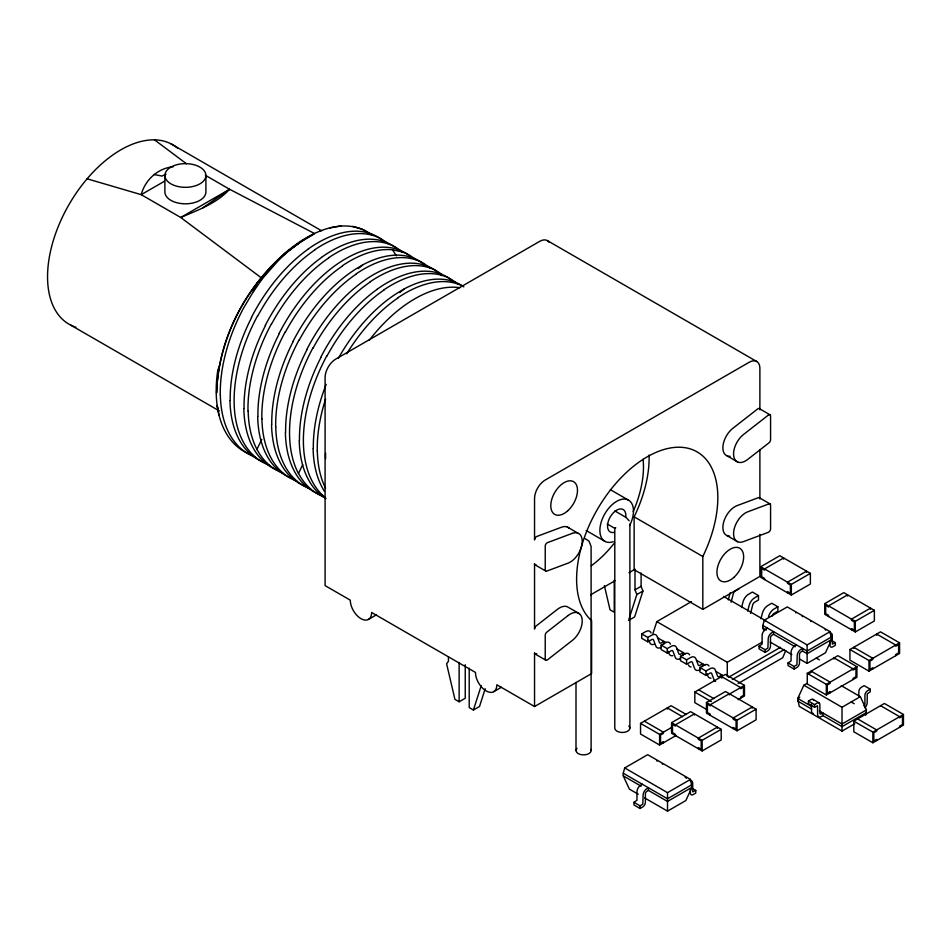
<?xml version="1.0" encoding="UTF-8"?>
<svg xmlns="http://www.w3.org/2000/svg" width="951" height="951" viewBox="0 0 951 951"><rect width="100%" height="100%" fill="white"/><g stroke="black" fill="none" stroke-linecap="round" stroke-linejoin="round"><path stroke-width="1.43" d="M575.997 750.517L576.009 682.438M217.042 387.449L217.304 379.52M217.72 373.232L218.124 369.582M220.287 394.998A126.376 73.94 -61.7 0 1 243.468 308.255L253.335 291.66L270.524 267.1L288.533 251.1L300.635 241.839L314.02 233.958C257.317 264.913 218.611 328.238 216.626 392.894C218.017 339.769 245.108 288.438 284.563 253.537C307.007 233.684 343.561 214.165 371.615 234.719L362.307 229.143L352.643 226.386M217.743 370.593C215.544 385.357 215.449 400.573 219.003 415.135A126.376 75.355 -60.7 0 0 242.838 450.715A126.376 75.355 -59.3 0 0 253.37 455.517M218.1 370.985L218.908 366.349M728.288 599.891L729.738 594.268A8.25 4.767 -60 0 1 730.249 592.723M731.129 602.197L733.411 593.4A2.841 1.64 -60 0 1 735.028 591.165L739.105 588.788M741.566 607.558L743.016 601.935A8.25 4.767 -60 0 1 748.508 594.28L752.396 592.045L758.494 595.576L758.494 599.974L754.416 602.352A2.841 1.64 -60 0 0 752.8 604.598L750.517 613.395M747.676 611.077L749.126 605.454A8.25 4.767 -60 0 1 754.618 597.81L758.494 595.576M760.955 618.744L762.405 613.122A8.25 4.767 -60 0 1 767.897 605.478L771.784 603.243L777.882 606.762L777.882 611.172L773.805 613.55A2.841 1.64 -60 0 0 772.188 615.784L772.081 616.165M638.264 794.24L629.36 789.104L623.25 775.873L623.25 773.234L624.712 767.944L647.679 754.69L690.485 779.404L691.948 787.333L685.849 800.552L667.519 811.132L644.623 797.913M764.069 630.763L762.845 628.124L762.845 625.473L764.307 620.183L787.273 606.928L830.08 631.642L831.543 639.583L825.444 652.802L807.126 663.382L799.482 658.972M865.719 715.188L866.444 709.898L860.334 696.679L841.255 685.659M469.212 668.232L469.212 707.592L473.408 710.017L481.289 685.481M485.2 688.762L479.518 706.498L473.408 710.017M628.956 619.101L636.837 594.565L635.006 589.846L635.006 569.126M641.105 573.001L641.105 586.315L642.935 591.035L634.614 616.949L628.516 620.468M652.909 633.521L656.82 621.621L691.472 601.614M785.788 650.484L782.697 657.759L738.095 683.507M253.335 291.66L257.448 282.72L264.533 276.159L284.563 253.537L300.635 241.839M807.518 683.103L803.857 685.219L797.746 698.438L799.209 706.367L842.015 731.093L854.783 723.723M256.865 449.466L261.798 439.41M302.751 464.694L298.436 473.467A126.376 75.355 -60.7 0 1 289.556 434.999A126.376 73.94 -61.7 0 1 312.879 347.995M314.282 233.411L229.595 189.273C216.697 203.419 197.939 210.1 180.738 217.482L141.212 194.658L87.112 178.8M173.237 166.758C157.914 168.089 145.051 179.953 141.212 194.658L164.368 181.308M358.265 268.586L362.616 264.925A126.376 70.529 -60.7 0 1 419.902 261.311A126.376 70.529 -59.3 0 1 424.526 264.663M399.824 292.587L404.187 288.926A126.376 70.529 -60.7 0 1 461.473 285.312A126.376 70.529 -59.3 0 1 463.826 286.905M202.753 207.877L229.583 189.273L205.368 175.281M615.689 527.829L614.798 528.34L607.285 524.013M229.583 189.273L180.726 217.482L260.883 277.502M368.524 619.41L376.216 614.964M615.535 527.924L614.798 528.34L614.774 728.133A7.56 4.363 0 0 0 624.284 732.341A7.56 4.363 0 0 0 628.873 725.946M590.654 594.815L614.952 580.788M629.015 572.668L634.127 569.72L702.825 609.389L759.885 576.437L759.885 534.319M635.006 589.846L641.105 586.315M636.837 594.565L642.935 591.035M448.444 656.796L448.444 661.23L446.613 663.846L454.935 699.354L459.131 701.779L465.241 698.248L465.241 664.725M493.712 691.686L501.403 687.24M661.183 647.346L660.672 647.607A8.274 4.779 -60 0 1 655.988 646.478L653.503 639.892A2.841 1.64 -60 0 0 651.899 639.5L647.821 641.842L641.711 638.323L641.711 633.913L645.586 631.678A8.25 4.767 -60 0 1 651.078 632.974M760.741 566.725L779.796 555.729L810.383 573.382L810.383 584.021L791.339 595.017L760.741 577.352L760.741 566.725L791.339 584.389L810.383 573.382M641.711 633.913L647.821 637.432L651.697 635.197A8.25 4.767 -60 0 1 657.189 636.504L659.364 642.424A2.865 1.652 -60 0 0 661.278 642.888L663.846 641.402L663.846 644.338M548.989 242.16A15.109 8.725 -60 0 0 539.74 241.328L335.774 359.086A15.109 8.725 -60 0 0 325.087 377.595L325.087 585.614L350.277 600.152A15.109 8.725 60 0 0 360.964 618.661A15.109 8.725 60 0 0 371.651 612.492L475.464 672.428A15.121 8.725 60 0 0 486.151 690.937A15.121 8.725 60 0 0 496.838 684.768L534.545 706.534L591.605 673.593L591.605 620.706A99.855 57.654 -60 0 1 599.344 506.063A99.855 57.654 -60 0 1 695.074 450.798A99.855 57.654 -60 0 1 702.825 556.501L702.825 609.389M680.571 658.544L680.06 658.805A8.274 4.779 -60 0 1 675.376 657.664L672.892 651.078A2.841 1.64 -60 0 0 671.287 650.698L667.21 653.04L661.1 649.509L661.1 645.111L664.975 642.864A8.25 4.767 -60 0 1 670.467 644.172M661.1 645.111L667.21 648.63L671.085 646.395A8.25 4.767 -60 0 1 676.577 647.702L678.752 653.622A2.865 1.652 -60 0 0 680.666 654.086L683.234 652.6L683.234 655.536M699.96 669.742L699.449 670.003A8.274 4.779 -60 0 1 694.765 668.862L692.28 662.276A2.841 1.64 -60 0 0 690.676 661.896L686.586 664.226L680.488 660.707L680.488 656.297L684.363 654.062A8.25 4.767 -60 0 1 689.63 654.859M777.882 606.762L774.007 609.009A8.25 4.767 -60 0 0 768.515 616.652M680.488 656.297L686.586 659.828L690.474 657.581A8.25 4.767 -60 0 1 695.966 658.888L698.141 664.808A2.865 1.652 -60 0 0 700.055 665.272L702.623 663.786L702.623 666.734M767.433 628.124L765.4 629.324A5.409 3.115 -60 0 0 762.108 635.018L762.072 644.112L759.029 646.193L759.029 648.832L765.139 652.362L767.814 650.817A3.78 2.187 -60 0 0 770.476 646.193L770.476 637.812A2.164 1.248 -60 0 1 772.01 635.173L773.532 634.293L795.167 646.775M715.58 681.427A8.274 4.779 -60 0 1 714.153 680.06L711.669 673.474A2.841 1.64 -60 0 0 710.064 673.082L705.975 675.424L699.877 671.905L699.877 667.495L703.752 665.26A8.25 4.767 -60 0 1 709.018 666.057M699.877 667.495L705.975 671.014L709.862 668.779A8.25 4.767 -60 0 1 715.354 670.086L717.529 676.006A2.865 1.652 -60 0 0 719.443 676.47L722.011 674.984L722.011 677.92M824.719 603.659L843.775 592.663L874.373 610.328L874.373 620.955L855.318 631.951L824.719 614.298L824.719 603.659L855.318 621.324L874.373 610.328M656.82 621.621L727.277 662.288L761.929 642.282M759.029 646.193L765.139 649.711L767.909 648.095L768.218 638.549A5.409 3.115 -60 0 1 771.511 632.843L773.532 631.642L773.532 634.293M676.161 735.444L659.59 745.013L640.534 734.006L640.534 723.378L671.121 705.725L686.372 714.522M707.52 710.005L694.824 702.67L694.824 692.043L725.411 674.378L744.467 685.374L744.467 696.001L738.095 699.686M728.549 677.29L780.486 647.31M732.341 679.513L784.278 649.521M796.439 644.861L794.406 646.074A5.409 3.115 -60 0 0 791.113 651.768L791.054 660.921L788.034 662.93L788.034 665.581L794.144 669.1L796.819 667.566A3.78 2.187 -60 0 0 799.482 662.93L799.482 654.561A2.164 1.248 -60 0 1 801.015 651.922L802.537 651.031L807.126 653.682L831.543 639.583M671.561 722.665L690.604 711.657L721.203 729.322L721.203 739.949L702.147 750.957L671.561 733.292L671.561 722.665L702.147 740.318L721.203 729.322M706.45 702.516L725.506 691.508L756.104 709.173L756.104 719.8L737.049 730.808L706.45 713.143L706.45 702.516L737.049 720.169L756.104 709.173M764.307 620.183L807.126 644.909L830.08 631.642M640.534 723.378L659.59 734.386L672.333 727.028M729.167 694.206L744.467 685.374M831.543 636.932L807.126 651.031L762.845 625.473M788.034 662.93L794.144 666.461L796.914 664.844L797.223 655.287A5.409 3.115 -60 0 1 800.516 649.592L802.537 648.392L802.537 651.031M830.021 641.117L830.021 645.313A3.78 2.187 -60 0 0 832.696 646.846L835.358 645.313L835.358 642.662L832.339 644.136L832.28 635.054A5.409 3.115 -60 0 0 829.961 632.89M807.268 673.356L837.867 655.691L856.922 666.687L856.922 677.326L826.324 694.979L807.268 683.983L807.268 673.356L826.324 684.351L856.922 666.687M849.932 649.497L880.519 631.844L899.575 642.84L899.575 653.468L868.976 671.133L849.932 660.137L849.932 649.497L868.976 660.505L899.575 642.84M808.231 673.986L811.096 672.321L811.096 671.144L830.152 682.14L830.152 683.329L827.287 684.982L827.287 693.255L830.152 691.591L830.152 692.78M642.329 784.254L640.308 785.455A5.409 3.115 -60 0 0 637.015 791.149L636.956 800.302L633.937 802.323L633.937 804.962L640.047 808.493L642.721 806.947A3.78 2.187 -60 0 0 645.384 802.323L645.384 793.942A2.164 1.248 -60 0 1 646.918 791.303L648.439 790.424L667.519 801.443L691.948 787.333M799.779 697.261L797.746 698.438L811.738 706.522M866.444 712.537L842.015 726.647L822.936 715.627L820.915 716.769A5.409 3.115 -60 0 1 817.622 714.867L817.539 705.749L814.543 707.259L808.433 703.728L808.433 701.077L811.108 699.544A3.78 2.187 -60 0 1 813.687 700.34M808.433 701.077L814.543 704.608L817.206 703.062A3.78 2.187 -60 0 1 819.881 704.608L819.881 712.977A2.164 1.248 -60 0 0 821.414 713.868L822.936 712.977L822.936 715.627M633.937 802.323L640.047 805.842L642.817 804.225L643.126 794.679A5.409 3.115 -60 0 1 646.418 788.973L648.439 787.773L648.439 790.424M624.712 767.944L667.519 792.658L690.485 779.404M691.948 784.694L667.519 798.792L623.25 773.234M864.851 707.841A5.409 3.115 -60 0 0 867.181 703.003L867.241 693.85L870.26 691.829L870.26 689.19L867.585 690.723A3.78 2.187 -60 0 0 864.923 695.359L864.923 703.728A2.164 1.248 -60 0 1 863.972 705.904M690.426 788.878L690.426 793.063A3.78 2.187 -60 0 0 693.101 794.608L695.763 793.063L695.763 790.424L692.744 791.886L692.685 782.816A5.409 3.115 -60 0 0 689.891 780.735M803.857 685.219L842.015 707.259L860.334 696.679M866.444 709.898L842.015 723.996L819.275 710.872M853.808 721.143L884.394 703.478L903.45 714.486L903.45 725.114L872.863 742.767L853.808 731.771L853.808 721.143L872.863 732.139L903.45 714.486M166.045 174.176L162.039 176.066L154.014 174.508M319.857 231.105L321.866 230.487M329.569 227.967L340.933 225.958M342.455 265.709A126.376 70.529 -60.7 0 1 392.573 249.816L402.546 252.027A126.376 70.517 -59.3 0 1 415.432 259.564M547.3 240.579L756.746 361.511M759.195 408.538L769.882 414.707M727.17 455.921L737.857 462.091M170.847 143.744L320.737 230.285M759.243 497.694L769.93 503.864M726.861 535.52L737.548 541.69M610.328 489.67L628.147 499.953M649.081 455.125A99.855 57.654 -60 0 1 634.127 516.833L702.825 556.501M614.845 510.949L626.103 517.451L629.17 520.803M832.315 640.903L835.358 642.662M723.545 596.408L765.817 620.813M816.279 658.092L819.334 659.851M870.26 689.19L864.15 685.659L861.487 687.204A3.78 2.187 -60 0 0 858.812 691.829L858.812 696.013M762.845 628.124L766.28 630.109M586.137 530.503L605.216 541.523M770.227 642.08L791.85 654.561M880.578 705.69L899.622 716.685L899.622 717.874L902.499 716.21L902.499 724.484L899.622 726.136L899.622 727.313M567.248 526.973L577.935 533.142M584.829 538.397L589.002 541.155L591.106 546.385L591.106 750.517M851.181 701.969L854.236 703.728M857.636 718.932L876.679 729.94L876.679 731.117L873.814 732.769L873.814 741.043L876.679 739.379L876.679 740.567M812.998 699.354L819.096 702.884M797.746 701.089L811.738 709.161M535.175 564.93L545.862 571.099M657.438 637.705L665.95 642.626M676.827 648.891L685.398 653.848M696.512 660.267L705.036 665.189M715.901 671.454L722.011 674.984M579.421 613.728L568.734 607.558A17.011 9.819 -60 0 0 557.429 609.341L536.126 625.984A2.698 1.557 -60 0 0 534.545 629.063L534.545 563.658A2.698 1.557 -60 0 0 536.126 564.918M70.814 325.171L219.419 410.975M698.64 689.832L713.892 698.628M694.824 692.043L711.336 701.576M682.545 716.733L667.305 707.924L667.305 709.113M535.235 654.086L545.922 660.256M644.362 721.179L663.406 732.175L663.406 733.352L660.541 735.016L660.541 743.278L663.406 741.625L663.406 742.802M692.708 788.652L695.763 790.424M623.25 775.873L641.129 786.192M154.537 139.868L186.515 163.798M392.573 249.804L396.353 255.831M688.465 664.915L688.655 665.343A8.274 4.779 -60 0 0 691.068 666.948M706.985 673.736L708.043 676.53A8.274 4.779 -60 0 0 710.991 678.146M668.208 651.352L669.266 654.145A8.274 4.779 -60 0 0 672.785 655.679M648.82 640.154L649.878 642.947A8.274 4.779 -60 0 0 653.979 644.326M604.384 585.65L610.043 609.805L614.239 612.23L614.239 580.158M217.137 405.518L219.003 415.135M217.185 405.554L217.684 408.11M895.747 655.679L895.747 654.502L898.612 652.838L898.612 644.576L895.747 646.228L895.747 645.051L876.691 634.044L876.691 635.232M872.804 668.922L872.804 667.745L869.939 669.397L869.939 661.135L872.804 659.471L872.804 658.294L853.748 647.298L853.748 648.475M872.863 732.139L872.863 742.767M870.545 609.294L870.545 608.117L851.49 619.113L851.49 620.302L854.355 621.954L854.355 630.216L851.49 628.563L851.49 629.752M868.976 660.505L868.976 671.133M855.318 621.324L855.318 631.951M853.095 679.525L853.095 678.348L855.959 676.696L855.959 668.422L853.095 670.075L853.095 668.898L834.039 657.902L834.039 659.079M847.603 596.051L847.603 594.874L828.547 605.87L828.547 607.047L825.682 605.395L825.682 613.668L828.547 615.321L828.547 616.498M842.015 707.259L842.015 731.093M826.324 684.351L826.324 694.979M814.543 704.608L814.543 707.259M811.488 703.883L811.512 711.336A5.409 3.115 -60 0 0 813.39 713.5M807.126 644.909L807.126 663.382M806.567 572.359L806.567 571.182L787.511 582.178L787.511 583.355L790.376 585.02L790.376 593.281L787.511 591.629L787.511 592.806M794.144 666.461L794.144 669.1M791.339 584.389L791.339 595.017M783.624 559.117L783.624 557.928L764.568 568.936L764.568 570.113L761.703 568.46L761.703 576.722L764.568 578.374L764.568 579.563M765.139 649.711L765.139 652.362M759.885 409.833L759.885 368.429A15.109 8.725 -60 0 0 749.198 362.26L545.232 480.017A15.109 8.725 -60 0 0 534.545 498.526L534.545 539.93A2.698 1.557 -60 0 1 536.792 536.471L561.613 527.187A17.011 9.819 -60 0 1 569.376 528.423M759.885 449.55L759.885 498.966A2.698 1.557 -60 0 0 758.304 497.706L736.989 505.67A17.011 9.819 -60 0 0 723.473 522.86A17.011 9.819 -60 0 0 729.631 536.079M752.277 708.15L752.277 706.962L733.221 717.969L733.221 719.146L736.086 720.799L736.086 729.072L733.221 727.408L733.221 728.597M740.639 698.212L740.639 697.035L743.516 695.383L743.516 687.109L740.639 688.762L740.639 687.585L721.595 676.589L721.595 677.766M737.049 720.169L737.049 730.808M729.334 694.896L729.334 693.719L710.278 704.715L710.278 705.904L707.413 704.239L707.413 712.513L710.278 714.165L710.278 715.354M727.277 662.288L727.277 676.601M717.375 728.3L717.375 727.111L698.319 738.119L698.319 739.296L701.196 740.948L701.196 749.222L698.319 747.557L698.319 748.746M705.975 671.014L705.975 675.424M702.147 740.318L702.147 750.957M694.432 715.045L694.432 713.868L675.376 724.864L675.376 726.053L672.512 724.389L672.512 732.662L675.376 734.315L675.376 735.492M686.586 659.828L686.586 664.226M682.925 652.422L682.925 655.358M667.519 792.658L667.519 811.132M667.21 648.63L667.21 653.04M659.59 734.386L659.59 745.013M647.821 637.432L647.821 641.842M640.047 805.842L640.047 808.493M634.127 516.833L634.127 569.72M629.883 524.001L629.883 728.133M534.545 706.534L534.545 652.79A2.698 1.557 -60 0 0 536.792 653.67M459.131 662.419L459.131 701.779M205.915 175.471A20.506 11.84 0 0 1 175.15 185.73A20.506 11.84 0 0 1 175.15 165.224A20.506 11.84 0 0 1 205.915 175.471L205.915 191.971A20.506 11.84 0 0 1 185.409 203.811A20.506 11.84 0 0 1 164.892 191.971L164.892 175.471M75.89 327.239A103.635 59.83 -60 0 1 68.424 205.571A103.635 59.83 -60 0 1 177.671 148.237M643.102 459.285A84.96 49.048 -60 0 1 633.211 511.531M614.548 542.855A84.96 49.048 -60 0 1 591.237 565.774M730.142 456.325A17.011 9.819 -60 0 1 722.962 446.102A17.011 9.819 -60 0 1 732.817 428.342L757.638 408.966A2.698 1.557 -60 0 1 759.801 409.251M457.954 284.04A126.376 70.517 -59.3 0 1 462.982 286.203M397.875 297.758A126.376 70.505 -60.6 0 1 457.942 284.04M338.485 358.087A126.376 71.812 -61.6 0 1 404.175 289.068M346.711 353.82A126.376 71.634 -61.5 0 1 397.898 297.984M313.331 448.456A126.376 73.512 -61.7 0 1 326.193 384.394M317.265 450.988A126.376 73.94 -61.7 0 1 325.611 398.992M324.505 491.382A126.376 75.355 -60.7 0 1 313.105 448.587M325.575 488.267A126.376 75.355 -60.7 0 1 317.325 450.952M459.832 287.713A126.376 70.505 -60.6 0 0 409.156 302.299A126.376 71.943 -61.6 0 0 369.214 340.292M325.587 458.691A126.305 72.918 -60 0 1 325.587 453.045M255.165 457.11A126.376 75.355 -60.7 0 1 220.347 394.962M387.723 243.575A126.376 70.517 -59.3 0 0 374.825 236.038A126.376 70.505 -60.6 0 0 314.757 249.768M381.85 239.771A126.376 70.529 -59.3 0 0 378.343 237.322A126.376 70.529 -60.7 0 0 307.684 249.376M257.662 316.112A126.376 71.634 -61.5 0 1 314.769 249.994M251.397 317.456A126.376 71.812 -61.6 0 1 307.684 249.459M257.459 316.005A126.376 73.94 -61.7 0 0 234.136 402.998A126.376 75.355 -60.7 0 0 269.026 465.11M230.201 400.466A126.376 73.512 -61.7 0 1 251.611 317.563M229.976 400.597A126.376 75.355 -60.7 0 0 256.687 458.715A126.376 75.355 -59.3 0 0 267.219 463.517M402.594 252.49A126.376 70.517 -59.3 0 0 388.686 244.038A126.376 70.505 -60.6 0 0 328.606 257.769M397.898 249.614A126.376 70.529 -59.3 0 0 392.192 245.322A126.376 70.529 -60.7 0 0 321.533 257.376M271.51 324.113A126.376 71.634 -61.5 0 1 328.618 257.983M265.258 325.456A126.376 71.812 -61.6 0 1 321.545 257.448M247.997 410.998A126.376 73.94 -61.7 0 1 271.32 324.006M244.05 408.466A126.376 73.512 -61.7 0 1 265.472 325.563M243.836 408.597A126.376 75.355 -60.7 0 0 270.548 466.715A126.376 75.355 -59.3 0 0 279.689 471.054M282.863 473.123A126.376 75.355 -60.7 0 1 248.175 411.117M409.548 255.76A126.376 70.529 -59.3 0 0 406.053 253.311A126.376 70.529 -60.7 0 0 335.394 265.377A126.376 71.812 -61.6 0 0 279.107 333.456M285.371 332.101A126.376 71.634 -61.5 0 1 342.479 265.983M261.846 418.999A126.376 73.94 -61.7 0 1 285.169 331.994M257.911 416.467A126.376 73.512 -61.7 0 1 279.321 333.563M257.685 416.597A126.376 75.355 -60.7 0 0 284.397 474.704A126.376 75.355 -59.3 0 0 294.941 479.494M296.736 481.111A126.376 75.355 -60.7 0 1 261.917 418.963M430.304 268.491A126.376 70.517 -59.3 0 0 416.383 260.039A126.376 70.505 -60.6 0 0 356.316 273.769M292.967 341.457A126.376 71.812 -61.6 0 1 362.616 265.067M299.22 340.101A126.376 71.634 -61.5 0 1 356.328 273.983M275.695 426.999A126.376 73.94 -61.7 0 1 299.03 339.994M271.76 424.467A126.376 73.512 -61.7 0 1 293.17 341.552M298.245 482.704A126.376 75.355 -60.7 0 1 271.546 424.598M310.585 489.099A126.376 75.355 -60.7 0 1 275.766 426.951M442.096 274.684A126.376 70.529 -59.3 0 0 430.244 268.039A126.376 70.505 -60.6 0 0 370.165 281.769M436.117 270.904A126.376 70.529 -59.3 0 0 433.763 269.311A126.376 70.517 -60.7 0 0 363.104 281.377A126.376 71.812 -61.6 0 0 306.816 349.457M439.457 273.615A126.376 70.529 -59.3 0 1 441.537 275.624M313.081 348.102A126.376 71.634 -61.5 0 1 370.189 281.983M285.621 432.455A126.376 73.5 -61.7 0 1 307.03 349.552M285.395 432.598A126.376 75.355 -60.7 0 0 312.106 490.704A126.376 75.355 -59.3 0 0 322.639 495.507M456.991 283.564A126.376 70.529 -59.3 0 0 444.093 276.04A126.376 70.505 -60.6 0 0 384.026 289.77M452.224 280.664A126.376 70.529 -59.3 0 0 447.612 277.312A126.376 70.517 -60.7 0 0 376.953 289.377M326.93 356.102A126.376 71.634 -61.5 0 1 384.038 289.984M320.665 357.457A126.376 71.812 -61.6 0 1 376.965 289.449M326.728 355.995A126.376 73.94 -61.7 0 0 303.405 442.988A126.376 75.355 -60.7 0 0 325.646 497.932M299.47 440.456A126.376 73.5 -61.7 0 1 320.891 357.552M325.955 498.704A126.376 75.355 -60.7 0 1 299.244 440.598M307.399 487.055A126.376 75.355 -59.3 0 1 298.257 482.704M324.434 497.123A126.376 75.355 -60.7 0 1 298.519 473.372M590.856 749.388A7.56 4.363 0 0 1 582.571 754.844A7.56 4.363 0 0 1 577.007 748.342M614.18 532.358A12.957 7.477 -60 0 1 607.796 523.288A12.957 7.477 -60 0 1 618.637 509.272A12.957 7.477 -60 0 1 625.687 517.487M613.264 541.69A23.751 13.706 -60 0 1 600.984 522.884A23.751 13.706 -60 0 1 625.08 499.097A23.751 13.706 -60 0 1 629.705 525.451M662.217 763.986A5.409 3.115 -60 0 1 662.597 764.14M656.82 760.859A5.409 3.115 -60 0 1 657.093 761.18M686.099 777.93A5.409 3.115 -60 0 1 686.325 778.322M685.112 777.205A5.409 3.115 -60 0 1 685.493 777.371M802.192 616.391A5.409 3.115 -60 0 1 802.513 616.628M795.702 612.706A5.409 3.115 -60 0 1 796.082 612.86M825.088 629.61A5.409 3.115 -60 0 1 825.694 630.168M810.585 621.241A5.409 3.115 -60 0 1 810.918 621.478M768.325 415.135L743.504 434.512A17.011 9.819 -60 0 0 733.744 456.242A17.011 9.819 -60 0 0 747.676 459.464L768.99 442.821A2.698 1.557 -60 0 0 770.572 439.742L770.572 416.003A2.698 1.557 -60 0 0 768.325 415.135M568.116 615.511L546.813 632.153A2.698 1.557 -60 0 0 545.232 635.232L545.232 658.96A2.698 1.557 -60 0 0 547.479 659.839L572.3 640.451A17.011 9.819 -60 0 0 582.048 618.732A17.011 9.819 -60 0 0 568.116 615.511M572.3 533.356L547.479 542.641A2.698 1.557 -60 0 0 545.232 546.1L545.232 569.827A2.698 1.557 -60 0 0 546.813 571.087L568.116 563.123A17.011 9.819 -60 0 0 582.048 543.817A17.011 9.819 -60 0 0 572.3 533.356M768.99 503.875L747.676 511.84A17.011 9.819 -60 0 0 733.744 531.145A17.011 9.819 -60 0 0 743.504 541.606L768.325 532.322A2.698 1.557 -60 0 0 770.572 528.863L770.572 505.136A2.698 1.557 -60 0 0 768.99 503.875M733.744 577.495A18.889 10.913 -60 0 0 739.735 548.228A18.889 10.913 -60 0 0 717.387 568.044A18.889 10.913 -60 0 0 733.744 577.495M567.592 510.937A18.889 10.913 -60 0 0 573.584 481.681A18.889 10.913 -60 0 0 551.235 501.498A18.889 10.913 -60 0 0 567.592 510.937"/></g></svg>
